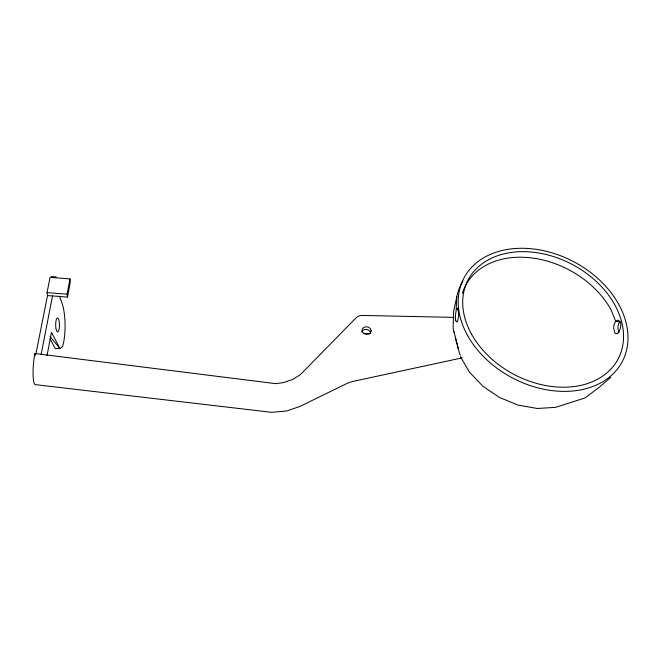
<?xml version="1.0" encoding="UTF-8"?>
<svg xmlns="http://www.w3.org/2000/svg" width="661" height="661" viewBox="0 0 661 661"><rect width="100%" height="100%" fill="white"/><g stroke="black" fill="none" stroke-linecap="round" stroke-linejoin="round"><path stroke-width="0.99" d="M460.577 355.04L459.56 353.792L454.041 331.88M455.272 317.685L455.644 320.593M462.915 281.082A88.772 65.497 27.9 0 0 456.759 296.921L456.123 310.637A6.874 0.653 -84 0 0 455.322 317.462L455.693 320.37A6.874 1.694 83.6 0 0 457.511 321.527L458.676 316.082A7.064 2.47 88.1 0 0 458.081 310.819A7.073 1.388 -79.4 0 0 457.652 308.092L456.379 309.422L458.296 309.265M47.501 295.566L67.529 297.078L67.149 294.162L69.942 278.901L50.079 277.347L47.03 292.633L47.501 295.566L35.843 354.288M67.529 297.078L70.306 281.85L69.942 278.901M47.03 355.651L51.459 332.334L59.936 348.479L62.588 346.504A28.051 7.585 89.6 0 0 61.903 302.87L59.399 296.12M41.106 354.635L52.516 295.946M456.759 296.921L453.661 310.992L453.099 328.22L454.041 332.351M610.772 377.291L599.147 387.363L585.043 397.939L555.587 407.358L537.302 408.481L518.092 405.102L499.452 397.468L482.836 386.181L469.484 372.176L460.329 356.56M617.556 333.342L618.514 332.541A6.767 2.537 -78.4 0 0 620.34 328.178A6.883 2.578 -78.4 0 0 620.762 323.138A6.866 3.602 87.5 0 0 618.349 320.329A6.75 3.545 87.5 0 0 615.73 321.469L614.87 322.651A6.684 4.123 -86.9 0 0 613.895 329.277L614.606 332.136A6.717 3.131 -72.6 0 0 617.556 333.342M462.13 357.874L352.354 381.546L347.43 383.24L299.854 406.457L286.849 410.96L271.754 412.34L35.248 384.619A20.119 3.561 -85.2 0 1 33.05 373.853A20.119 3.561 -85.2 0 1 34.893 353.519L275.645 383.653L283.42 382.595L292.666 379.488L300.548 374.481L356.477 317.437A9.072 7.329 9.4 0 1 362.715 315.437L453.446 317.371M363.864 333.549L370.011 333.665M47.03 292.633L67.149 294.162M51.277 276.546L56.218 276.934M50.046 336.606L59.936 348.479L55.243 348.496L50.054 338.812M455.272 337.308L457.057 344.117M457.255 344.91L457.652 346.488M457.85 347.273L458.288 349.074M618.836 332.45L618.118 329.591A6.676 4.156 -86.9 0 1 619.101 322.973L619.96 321.791L615.73 321.469L611.095 309.885A84.079 62.035 27.9 0 0 537.682 258.856A84.079 62.035 27.9 0 0 466.93 283.172M34.893 353.519L35.256 355.387M462.411 293.253A84.079 62.035 27.9 0 1 466.426 284.023M361.741 332.119A4.553 3.702 9.8 0 1 366.541 329.484A4.553 3.702 9.8 0 1 370.681 333.251M59.465 325.543L59.366 327.385A7.023 1.9 89.6 0 1 56.499 330.665A7.023 1.9 89.6 0 1 56.325 319.519A7.023 1.9 89.6 0 1 59.275 322.064L59.465 325.543M371.16 330.649L371.061 331.615A4.577 3.718 9.8 0 1 364.525 333.772A4.577 3.718 9.8 0 1 363.236 327.864A4.577 3.718 9.8 0 1 370.441 328.773L371.16 330.649M467.691 335.714A89.508 65.695 27.8 0 0 614.598 372.3A89.508 65.695 27.8 0 0 547.027 251.477A89.508 65.695 27.8 0 0 467.691 335.714M471.615 334.292A84.782 62.217 27.8 0 0 610.756 369.243A84.782 62.217 27.8 0 0 547.085 254.749A84.782 62.217 27.8 0 0 471.615 334.292"/></g></svg>
